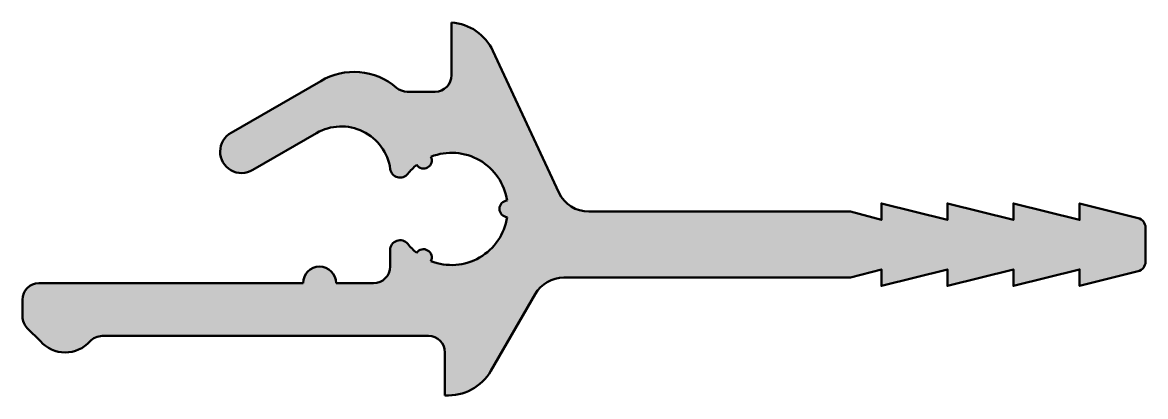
# Model space of a CAD drawing. Extents: x -11.4 to 22.6, y -1.6 to 9.7.
import ezdxf

# ---------------------------------------------------------------- set-up
doc = ezdxf.new("R2010")
doc.units = 0
doc.layers.add('0S-Alu contour', color=7, linetype='Continuous', lineweight=50)
doc.layers.add('0S-Alu hatch', color=252, linetype='Continuous', lineweight=25)

# ---------------------------------------------------------------- blocks, each defined once
blk = doc.blocks.new('361950__8291DDD1_0517_41D4_9AC7_A817715CACA7_')
at = {"layer": '0S-Alu hatch'}
h = blk.add_hatch(color=256, dxfattribs=at)
edge = h.paths.add_edge_path()
edge.add_ellipse((5.759429991593804, 4.969948871473455), major_axis=(-1.000000000001124, 0), ratio=1, start_angle=25.000000000067416, end_angle=90.0005607812376, ccw=False)
edge.add_line((4.853122204556631, 4.547330609731216), (2.852462674975674, 8.837758816494397))
edge.add_arc((1.49300099442147, 8.203831423882354), 1.499999999999721, 25.00000000004682, 85.90395624175204)
edge.add_line((1.600143851566804, 9.699999999999998), (1.600143851603184, 8.10359888371313))
edge.add_ellipse((1.100143851603194, 8.10359888370175), major_axis=(-0.4999999999999898, 0), ratio=1, start_angle=90.0000000002334, end_angle=180, ccw=False)
edge.add_line((1.10014385160523, 7.60359888370176), (0.2584660310592199, 7.60359888369835))
edge.add_ellipse((0.2584660310573401, 8.103598883698094), major_axis=(-0.4999999999997434, 0), ratio=1, start_angle=49.26621377587293, end_angle=90.00000000021538, ccw=False)
edge.add_arc((-1.355374822298715, 6.229572219462037), 1.97314743560306, 49.26621377589253, 120.8215194101939)
edge.add_line((-2.36634737795108, 7.924047151216608), (-5.074856148418882, 6.36028888348967))
edge.add_arc((-4.762169562906573, 5.790263217860732), 0.650155489275497, 118.7468937697667, 301.2531062300662)
edge.add_line((-4.424856148420554, 5.234455858569003), (-2.493437667127943, 6.349560838657407))
edge.add_ellipse((-1.743437667130783, 5.050522732981209), major_axis=(-1.499999999998182, 0), ratio=1, start_angle=188.0690260215557, end_angle=299.99999999991485, ccw=False)
edge.add_arc((0.0387417639950081, 5.303181544966114), 0.3000000000022265, 188.0690260215762, 321.3178125461257)
edge.add_ellipse((1.599991263610469, 4.053181544952776), major_axis=(-1.700000000018491, 0), ratio=1, start_angle=308.4334609577333, end_angle=321.31781254656164, ccw=False)
edge.add_arc((0.7499912635977198, 5.52542473139879), 0.2499999999986723, 214.2167304786457, 385.7832695210549)
edge.add_ellipse((1.599991263597102, 4.05318154496461), major_axis=(-1.699999999999861, 0), ratio=1, start_angle=188.4334528974444, end_angle=291.56653904231166, ccw=False)
edge.add_arc((3.299991263596873, 4.053181305811549), 0.2500000000002982, 94.21672241856974, 265.7832614608557)
edge.add_ellipse((1.599991263596155, 4.053181544964663), major_axis=(-1.700000000000665, 0), ratio=1, start_angle=68.4334609576839, end_angle=171.5665309820158, ccw=False)
edge.add_arc((0.7499912635979631, 2.580938358531761), 0.2499999999980857, 334.2167304783768, 505.7832695207714)
edge.add_ellipse((1.599991263589457, 4.053181544977574), major_axis=(-1.700000000002544, 0), ratio=1, start_angle=38.68218745390618, end_angle=51.56653904283712, ccw=False)
edge.add_arc((0.0387417639969425, 2.803181544964687), 0.2999999999999809, 38.68218745389498, 180)
edge.add_line((-0.2612582360030384, 2.803181544964687), (-0.2612582360028681, 2.303266242075847))
edge.add_ellipse((-0.7612582360026412, 2.303266242075505), major_axis=(-0.4999999999997731, 0), ratio=1, start_angle=90.00000000002609, end_angle=180, ccw=False)
edge.add_line((-0.7612582360024134, 1.803266242075733), (-1.9, 1.803266242075392))
edge.add_arc((-2.399999999999999, 1.803266242075221), 0.5, 0, 180)
edge.add_line((-2.9, 1.803266242075221), (-10.8999999999996, 1.803266242072209))
edge.add_arc((-10.89999999999932, 1.303266242071699), 0.5000000000005099, 90.00000000003239, 180)
edge.add_line((-11.39999999999983, 1.303266242071699), (-11.40000000000017, 0.7954230952343097))
edge.add_arc((-10.89999999999895, 0.795423095234807), 0.5000000000012128, 180, 224.9999999997853)
edge.add_line((-11.25355339059441, 0.4418697046420006), (-10.85639449669659, 0.044710810741617))
edge.add_arc((-10.10416136186522, 0.7036078519109584), 0.9999999999999674, 221.2158090366516, 318.1721762649569)
edge.add_ellipse((-8.986433012206799, -0.2967337579253823), major_axis=(-0.5000000000000695, 0), ratio=1, start_angle=270.0000000000002, end_angle=318.17217626495597, ccw=False)
edge.add_line((-8.9864330122068, 0.2032662420746867), (0.9001438515941568, 0.2032662420742326))
edge.add_ellipse((0.9001438515941091, -0.2967337579258149), major_axis=(-0.5000000000000476, 0), ratio=1, start_angle=180, end_angle=269.99999999999454, ccw=False)
edge.add_line((1.400143851594157, -0.2967337579258144), (1.400143851574489, -1.594979253369661))
edge.add_arc((1.494830708397382, -0.1003092645988357), 1.497666176484992, 266.3751748831349, 330.0146507021)
edge.add_line((2.792039100077123, -0.848810677251368), (4.131153708686928, 1.470603862007988))
edge.add_ellipse((4.997179112469384, 0.9706038620048605), major_axis=(-0.9999999999998465, 0), ratio=1, start_angle=269.9960379122309, end_angle=329.99999999978803, ccw=False)
edge.add_line((4.997248263946152, 1.970603859613742), (13.68915080766866, 1.970023547162963))
edge.add_line((13.68915080766866, 1.970023547162963), (14.62216350957218, 2.220023547161599))
edge.add_line((14.62216350957218, 2.220023547161599), (14.62216350958349, 1.720023547157506))
edge.add_line((14.62216350958349, 1.720023547157506), (16.62216350958071, 2.220023547153414))
edge.add_line((16.62216350958071, 2.220023547153414), (16.62216350957946, 1.720023547155687))
edge.add_line((16.62216350957946, 1.720023547155687), (18.62216350957946, 2.220023547155233))
edge.add_line((18.62216350957946, 2.220023547155233), (18.62216350957991, 1.720023547155687))
edge.add_line((18.62216350957991, 1.720023547155687), (20.62216350958657, 2.220023547132496))
edge.add_line((20.62216350958657, 2.220023547132496), (20.62216350958349, 1.720023547140226))
edge.add_line((20.62216350958349, 1.720023547140226), (22.39492419710494, 2.163213719021041))
edge.add_arc((22.32216350958855, 2.454256469060863), 0.2999999999976643, 284.0362434691166, 360)
edge.add_line((22.62216350958622, 2.454256469060863), (22.6221635095852, 3.485790625265917))
edge.add_arc((22.3221635096123, 3.485790625197867), 0.2999999999729041, 0, 75.96375654685193)
edge.add_line((22.39492419704156, 3.776833375233947), (20.62216350956769, 4.220023547157961))
edge.add_line((20.62216350956769, 4.220023547157961), (20.62216350957991, 3.720023547168875))
edge.add_line((20.62216350957991, 3.720023547168875), (18.62216350957974, 4.220023547154323))
edge.add_line((18.62216350957974, 4.220023547154323), (18.62216350957895, 3.720023547170694))
edge.add_line((18.62216350957895, 3.720023547170694), (16.62216350957576, 4.220023547157052))
edge.add_line((16.62216350957576, 4.220023547157052), (16.62216350957883, 3.720023547176151))
edge.add_line((16.62216350957883, 3.720023547176151), (14.62216350958702, 4.220023547148866))
edge.add_line((14.62216350958702, 4.220023547148866), (14.62216350957991, 3.720023547161599))
edge.add_line((14.62216350957991, 3.720023547161599), (13.68915080770112, 3.970023547149321))
edge.add_line((13.68915080770112, 3.970023547149321), (5.759439779072783, 3.969948871520228))
at = {"layer": '0S-Alu contour', "color": 7}
for points in [[(1.600143851566804, 9.699999999999998), (1.600143851603184, 8.10359888371313)], [(4.853122204556631, 4.547330609731216), (2.852462674975674, 8.837758816494397)], [(-2.36634737795108, 7.924047151216608), (-5.074856148418882, 6.36028888348967)], [(1.10014385160523, 7.60359888370176), (0.2584660310592199, 7.60359888369835)], [(-4.424856148420554, 5.234455858569003), (-2.493437667127943, 6.349560838657407)], [(22.39492419704156, 3.776833375233947), (20.62216350956769, 4.220023547157961), (20.62216350957991, 3.720023547168875), (18.62216350957974, 4.220023547154323), (18.62216350957895, 3.720023547170694), (16.62216350957576, 4.220023547157052), (16.62216350957883, 3.720023547176151), (14.62216350958702, 4.220023547148866), (14.62216350957991, 3.720023547161599), (13.68915080770112, 3.970023547149321), (5.759439779072783, 3.969948871520228)], [(22.62216350958622, 2.454256469060863), (22.6221635095852, 3.485790625265917)], [(-0.2612582360030384, 2.803181544964687), (-0.2612582360028681, 2.303266242075847)], [(4.997248263946152, 1.970603859613742), (13.68915080766866, 1.970023547162963), (14.62216350957218, 2.220023547161599), (14.62216350958349, 1.720023547157506), (16.62216350958071, 2.220023547153414), (16.62216350957946, 1.720023547155687), (18.62216350957946, 2.220023547155233), (18.62216350957991, 1.720023547155687), (20.62216350958657, 2.220023547132496), (20.62216350958349, 1.720023547140226), (22.39492419710494, 2.163213719021041)], [(-2.9, 1.803266242075221), (-10.8999999999996, 1.803266242072209)], [(-0.7612582360024134, 1.803266242075733), (-1.9, 1.803266242075392)], [(2.792039100077123, -0.848810677251368), (4.131153708686928, 1.470603862007988)], [(-11.39999999999983, 1.303266242071699), (-11.40000000000017, 0.7954230952343097)], [(-11.25355339059441, 0.4418697046420006), (-10.85639449669659, 0.044710810741617)], [(-8.9864330122068, 0.2032662420746867), (0.9001438515941568, 0.2032662420742326)], [(1.400143851594157, -0.2967337579258144), (1.400143851574489, -1.594979253369661)]]:
    blk.add_lwpolyline(points, dxfattribs=at)
for centre, radius, start, end in [((1.49300099442147, 8.203831423882354), 1.499999999999721, 25.00000000004682, 85.90395624175204), ((-1.355374822298715, 6.229572219462037), 1.97314743560306, 49.26621377589253, 120.8215194101939), ((-4.762169562906573, 5.790263217860732), 0.650155489275497, 118.7468937697667, 301.2531062300662), ((0.7499912635977198, 5.52542473139879), 0.2499999999986723, 214.2167304786457, 25.78326952105486), ((0.0387417639950081, 5.303181544966114), 0.3000000000022265, 188.0690260215762, 321.3178125461257), ((3.299991263596873, 4.053181305811549), 0.2500000000002982, 94.21672241856974, 265.7832614608557), ((22.3221635096123, 3.485790625197867), 0.2999999999729041, 0, 75.96375654685193), ((0.0387417639969425, 2.803181544964687), 0.2999999999999809, 38.68218745389498, 180), ((0.7499912635979631, 2.580938358531761), 0.2499999999980857, 334.2167304783768, 145.7832695207714), ((22.32216350958855, 2.454256469060863), 0.2999999999976643, 284.0362434691166, 0), ((-2.399999999999999, 1.803266242075221), 0.5, 0, 180), ((-10.89999999999932, 1.303266242071699), 0.5000000000005099, 90.00000000003239, 180), ((-10.89999999999895, 0.795423095234807), 0.5000000000012128, 180, 224.9999999997853), ((-10.10416136186522, 0.7036078519109584), 0.9999999999999674, 221.2158090366516, 318.1721762649569), ((1.494830708397382, -0.1003092645988357), 1.497666176484992, 266.3751748831349, 330.0146507021)]:
    blk.add_arc(centre, radius, start, end, dxfattribs=at)
at = {"layer": '0S-Alu contour', "color": 7, "extrusion": (0, 0, -1)}
for centre, radius, start, end in [((-1.100143851603194, 8.10359888370175), 0.4999999999999898, 180, 269.9999999997666), ((-0.2584660310573401, 8.103598883698094), 0.4999999999997434, 269.9999999997846, 310.7337862241271), ((1.743437667130783, 5.050522732981209), 1.499999999998182, 60.00000000008517, 171.9309739784443), ((-1.599991263597102, 4.05318154496461), 1.699999999999861, 68.43346095768833, 171.5665471025556), ((-1.599991263610469, 4.053181544952776), 1.700000000018491, 38.68218745343833, 51.56653904226669), ((-5.759429991593804, 4.969948871473455), 1.000000000001124, 269.9994392187624, 334.9999999999326), ((-1.599991263596155, 4.053181544964663), 1.700000000000665, 188.4334690179843, 291.5665390423161), ((-1.599991263589457, 4.053181544977574), 1.700000000002544, 308.4334609571629, 321.3178125460938), ((0.7612582360026412, 2.303266242075505), 0.4999999999997731, 180, 269.9999999999739), ((-4.997179112469384, 0.9706038620048605), 0.9999999999998465, 30.00000000021197, 90.00396208776908), ((8.986433012206799, -0.2967337579253823), 0.5000000000000695, 41.82782373504401, 89.9999999999998), ((-0.9001438515941091, -0.2967337579258149), 0.5000000000000476, 90.00000000000547, 180)]:
    blk.add_arc(centre, radius, start, end, dxfattribs=at)
blk = doc.blocks.new('361950__EA27EA84_AA6E_493D_945C_D633B282BF4F_')
at = {"layer": '0S-Alu contour', "color": 7}
blk.add_blockref('361950__8291DDD1_0517_41D4_9AC7_A817715CACA7_', (0, 0), dxfattribs=at)

msp = doc.modelspace()

# ---------------------------------------------------------------- block references
at = {"layer": '0S-Alu contour', "color": 7}
msp.add_blockref('361950__EA27EA84_AA6E_493D_945C_D633B282BF4F_', (0, 0), dxfattribs=at)

doc.saveas('drawing.dxf')
